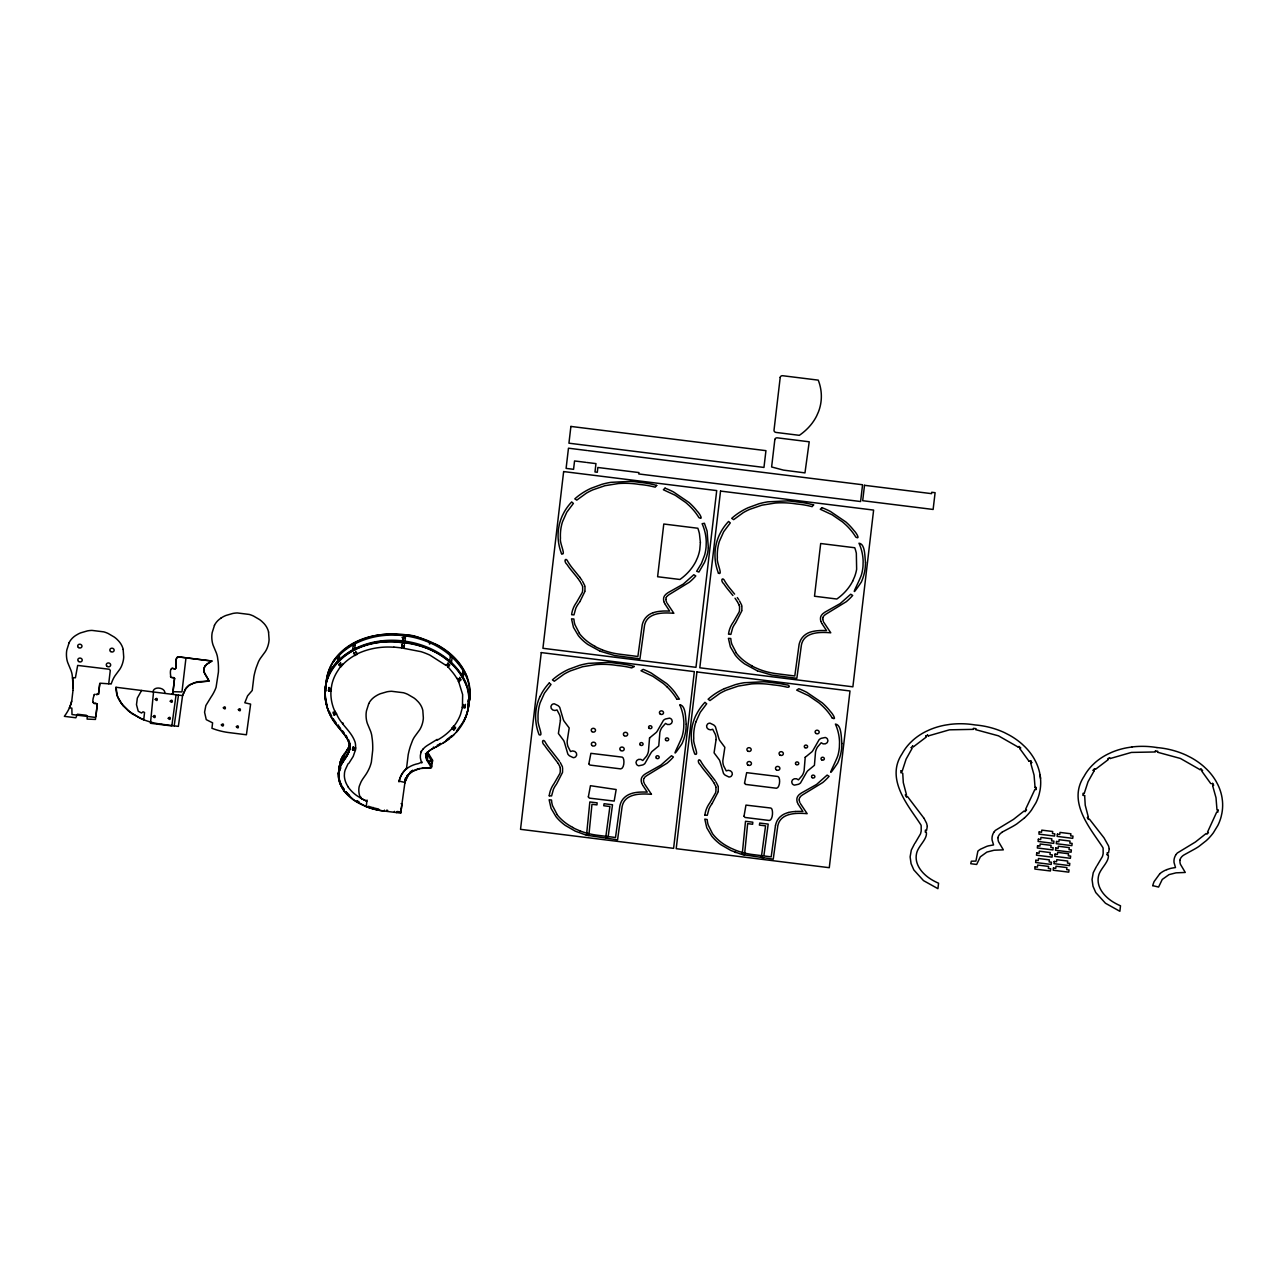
<?xml version="1.0" encoding="UTF-8"?>
<svg xmlns="http://www.w3.org/2000/svg" width="1287" height="1287" viewBox="0 0 1287 1287"><rect width="100%" height="100%" fill="white"/><g stroke="black" fill="none" stroke-linecap="round" stroke-linejoin="round"><path stroke-width="1.5" d="M73.005 687.966L72.555 677.927M339.43 780.035A29.891 26.207 8.4 0 0 340.395 782.914A31.628 27.751 8.4 0 0 341.698 785.681A32.593 28.587 8.4 0 1 340.395 782.914A30.775 26.995 8.4 0 1 339.43 780.035L338.642 773.004A29.102 25.531 8.4 0 1 343.162 760.601L348.809 751.19L349.774 743.323M338.61 774.018L338.642 773.004M164.736 693.387C166.023 687.821 153.587 685.472 152.992 691.923L116.007 687.258L117.503 696.557L122.957 705.678L132.03 713.738L143.726 719.851L144.546 712.483L143.05 711.808L141.522 713.014L138.24 711.244L136.486 704.665L137.339 698.069L141.602 690.443M902.734 773.246L903.297 782.609L906.418 794.529A2.606 2.284 8.4 0 1 905.453 794.916M1084.668 795.865L1085.231 805.212L1088.352 817.132M340.074 783.622L339.205 780.968A28.7 25.161 8.4 0 1 338.561 772.86C339.157 762.274 351.335 755.566 349.614 744.433C347.892 737.531 342.358 732.319 338.159 726.865C321.01 708.477 320.19 676.849 339.704 659.652C376.206 628.024 445.929 638.706 466.007 684.443A57.867 50.756 8.4 0 1 468.613 705.743A58.945 51.689 8.4 0 1 464.88 719.192C458.799 733.397 445.704 742.47 432.223 748.889A32.062 28.121 8.4 0 0 431.097 749.565L429.858 750.418A15.524 13.61 8.4 0 0 429.102 751.013A12.516 10.972 8.4 0 0 428.474 751.608L426.93 753.683A9.685 8.494 8.4 0 0 426.689 754.246L426.383 755.566A9.282 8.14 8.4 0 0 426.431 756.466L426.882 758.493A13.353 11.712 8.4 0 0 427.204 759.378L431.708 766.312M72.925 690.089L73.037 689.494A95.029 83.349 8.4 0 0 72.844 680.276L72.072 674.291A34.089 29.907 8.4 0 0 70.946 670.334L67.777 662.708A27.075 23.745 8.4 0 1 66.811 659.041L66.715 658.365A36.712 32.191 8.4 0 1 66.441 654.037L66.457 653.313A29.633 25.981 8.4 0 1 66.844 649.903L69.112 642.76M72.989 690.459L71.734 701.125A46.975 41.2 8.4 0 1 69.578 707.609L69.289 708.204A58.317 51.142 8.4 0 1 66.747 712.837L66.329 713.497A56.757 49.775 8.4 0 1 65.589 714.575L64.35 716.344L75.836 717.776L77.445 714.237L86.277 715.25L87.339 716.215L87.082 719.095L95.463 719.433L97.281 704.053L95.946 716.457L94.965 717.374L71.992 714.526L71.863 708.123L69.385 707.818M93.179 702.268L93.951 703.394M170.447 676.367C172.12 680.952 167.97 667.744 172.892 668.259C179.52 672.039 173.037 657.48 178.346 656.82L212.017 661.003L207.593 663.642A14.994 13.16 8.4 0 0 206.499 664.526L211.776 661.051L178.346 656.901C173.359 657.882 178.796 670.72 173.842 668.838M426.399 755.131L426.56 754.102A8.317 7.304 8.4 0 1 426.93 752.943L427.316 752.187L426.93 752.943M348.504 752.67L348.841 751.785A17.487 15.331 8.4 0 0 349.002 751.27L349.694 745.672A17.439 15.299 8.4 0 0 349.646 744.723L349.614 744.433M465.138 706.483L464.897 707.641L462.435 707.335L462.644 694.578L458.783 682.013M708.349 547.972L707.094 531.048L704.423 523.278L702.123 523.712A59.009 51.753 8.4 0 1 706.241 541.65L706.113 546.685A59.62 52.3 8.4 0 1 704.616 555.115L701.415 563.497L696.653 571.251L698.905 572.055L704.439 562.564A62.291 54.633 8.4 0 0 708.365 547.972M584.942 590.942L584.99 586.888M741.843 610.44L741.891 606.386M94.144 694.916C95.994 691.746 90.782 700.9 93.806 703.329M99.71 683.67L98.472 694.192L99.919 683.188L111.181 683.992A68.066 59.701 8.4 0 1 112.516 680.453L112.757 679.906A34.556 30.309 8.4 0 1 114.993 675.804L119.852 669.192A27.075 23.745 8.4 0 0 121.638 665.846L122.136 664.575A37.21 32.642 8.4 0 0 123.15 661.084L123.311 660.376A29.633 25.981 8.4 0 0 123.713 656.965L123.166 649.485M108.719 683.751L110.28 670.414L109.266 669.256L77.67 665.411L75.418 677.782L72.522 677.718M172.683 694.369L174.549 678.297L172.876 693.291L171.605 694.24M174.179 725.868L178.475 695.093M185.988 657.77L181.966 691.923L172.989 691.698M335.392 711.341L335.263 712.242L334.54 710.649A54.006 47.362 8.4 0 1 330.936 690.99L328.491 690.685L328.989 687.403M353.185 747.039L353.04 747.956L355.662 748.23L355.421 750.353L352.799 750.08L353.298 746.798M366.393 805.485L366.248 806.611L367.02 800.031M401.978 644.562L401.56 647.908L421.026 651.672A68.742 60.296 8.4 0 1 429.922 655.131L445.736 665.25M404.408 644.867L403.973 648.214L404.054 647.136M405.55 777.911L404.874 782.432L399.05 781.08M406.467 768.902L408.188 754.777A95.029 83.349 8.4 0 1 410.505 745.865L412.628 740.266A34.089 29.907 8.4 0 1 414.639 736.679L419.482 730.067A27.075 23.745 8.4 0 0 421.267 726.721L421.525 726.109A36.712 32.191 8.4 0 0 422.796 721.959L422.94 721.251A29.633 25.981 8.4 0 0 423.343 717.84L422.812 710.36A21.396 18.774 8.4 0 0 418.211 701.817L415.974 699.597A27.767 24.356 8.4 0 0 413.851 697.908L407.786 694.369A26.641 23.359 8.4 0 0 403.474 692.744L391.586 691.28A26.641 23.359 8.4 0 0 387.017 691.779L380.325 693.741A28.057 24.614 8.4 0 0 377.139 695.253L375.16 696.46A21.396 18.774 8.4 0 0 368.709 703.619M462.564 706.418L462.435 707.335L464.977 707.609L465.395 704.359M464.977 707.609L465.234 705.485L462.693 705.163L462.886 704.311M468.259 701.544L468.5 699.42L467.744 705.035M586.55 834.877L589.832 801.946L597.152 802.847L596.943 804.906L591.972 804.295L588.851 835.52L586.1 834.748M742.229 854.214L745.511 821.283L752.815 822.2L752.622 824.259L747.65 823.632L744.529 854.858L741.779 854.101M973.326 729.359L949.452 729.826L928.265 735.923M975.771 728.619L973.439 728.329A2.606 2.284 8.4 0 1 973.358 729.23M1155.372 750.932L1157.721 751.222A2.606 2.284 8.4 0 0 1157.576 752.139M1157.592 752.251L1180.388 758.445L1200.111 769.706M428.137 753.04A13.417 11.76 8.4 0 1 427.815 752.155A13.353 11.712 8.4 0 0 428.137 753.04L432.609 760.295L431.499 767.76L427.043 760.488A13.417 11.76 8.4 0 1 426.705 759.62A12.902 11.326 8.4 0 1 426.367 758.3L426.238 757.351A9.99 8.768 8.4 0 1 426.287 755.823L426.56 754.102M562.548 772.087L562.596 767.872M718.226 791.441L718.275 787.274M331.242 687.966L331.145 688.867L331.885 684.411A52.027 45.624 8.4 0 1 338.031 670.398L341.007 665.749M998.085 837.708L998.02 838.304A11.133 9.765 8.4 0 0 998.567 841.762L1003.345 849.854L994.095 850.224L986.888 852.091L980.324 856.836L976.656 864.462L970.736 863.722L971.347 861.196L975.916 861.1L977.879 851.125A23.874 20.946 8.4 0 1 980.437 849.227L986.839 846.331A31.58 27.703 8.4 0 1 988.738 845.8L993.548 844.932L992.084 839.977A14.913 13.079 8.4 0 1 993.902 832.206L993.982 832.142M1152.766 885.649L1158.59 887.065L1162.258 879.439L1169.046 874.613L1176.028 872.843L1185.279 872.457L1180.485 864.381A11.133 9.765 8.4 0 1 1179.922 860.955L1180.034 860.327M176.078 694.787L171.831 725.932L150.466 723.278L153.539 691.988L182.577 695.591L186.02 688.175A17.889 15.701 8.4 0 1 190.203 684.523L197.571 681.772L209.266 681.048L194.385 682.689L189.092 685.36L185.36 689.156L182.577 695.591L178.362 726.383L161.905 724.275M397.039 811.502L400.836 811.968L401.11 810.054M366.409 806.676L369.562 807.818A62.484 54.81 8.4 0 0 373.053 808.88A64.607 56.676 8.4 0 0 384.282 811.051L400.675 813.094L405.453 778.748M608.268 835.906L612.515 804.761L604.086 803.715L603.732 805.742L609.909 806.515L605.646 838.014L608.011 838.304M763.947 855.26L768.194 824.098L759.748 823.053L759.394 825.096L765.572 825.868L761.325 857.367L763.69 857.657M775.498 825.337L771.186 856.852L753.844 854.697A65.557 57.497 8.4 0 1 742.438 852.493A62.629 54.939 8.4 0 1 735.504 850.176L731.048 848.246A57.143 50.129 8.4 0 1 729.632 847.538L728.297 846.83A46.429 40.734 8.4 0 1 712.58 833.783L708.252 825.112A30.791 27.011 8.4 0 1 707.496 822.055L707.174 819.546L704.793 819.111L706.756 827.734L711.679 836.035A45.56 39.961 8.4 0 0 718.596 842.905L718.838 843.13A51.142 44.852 8.4 0 0 721.074 844.819L730.968 850.514L742.004 854.52L773.246 859.185L777.815 825.755C780.517 812.596 796.733 812.805 807.142 813.674L800.434 803.619M346.702 737.918C339.913 727.879 330.421 719.401 327.188 707.303C313.578 664.607 365.315 632.882 403.281 642.937C401.19 625.192 429.166 643.339 436.711 644.626C450.08 651.576 461.727 662.692 467.117 676.978A57.867 50.756 8.4 0 1 469.723 698.278A58.8 51.577 8.4 0 1 468.018 706.322A58.945 51.689 8.4 0 0 469.723 698.278M404.778 783.172L405.115 780.742M432.529 760.295L430.115 760.263M401.367 808.381L401.222 809.41M328.877 687.66L328.748 688.561L331.354 688.851L331.113 690.958L328.571 690.652M328.491 690.685L328.748 689.526M330.952 690.99L331.097 690.089M340.878 666.666L339.06 664.398M339.173 664.156L341.055 666.682L342.905 664.43A56.66 49.694 8.4 0 1 354.81 655.34L354.939 654.423M334.298 713.899L334.137 715.025L333.269 711.936M338.915 665.315L340.621 662.483M334.186 714.156L334.057 715.057L336.438 714.156L335.408 712.178L333.027 713.095M342.487 664.092L342.358 665.009L340.363 663.642M336.39 713.32C339.961 723.616 350.547 730.405 354.601 740.829A14.961 13.127 8.4 0 1 355.212 742.647L355.309 743.178A15.991 14.028 8.4 0 1 355.437 743.918L355.453 744.031A25.917 22.748 8.4 0 1 355.582 746.685L355.518 748.262L355.373 747.103M338.449 724.999L338.175 726.785M342.841 723.873L342.969 722.956M355.807 651.351L357.062 654.375L355.051 655.501L353.796 652.477M343.195 789.381A30.968 27.156 8.4 0 1 338.352 774.114L339.671 765.395A29.247 25.643 8.4 0 0 339.688 770.189A28.266 24.791 8.4 0 1 340.588 761.035M356.853 654.246L357.014 653.12M349.517 749.034L349.453 749.388A13.61 11.937 8.4 0 1 349.324 750.08A16.876 14.8 8.4 0 1 349.067 751.109L348.906 751.608M348.101 763.706L345.173 769.996A22.426 19.675 8.4 0 0 344.482 773.069L344.337 775.836A25.241 22.152 8.4 0 0 347.876 786.389L348.037 786.743M352.799 750.08L353.04 748.921M355.26 750.385L355.405 749.468M360.682 796.846L360.521 797.956L360.135 797.055A20.898 18.34 8.4 0 1 359.202 793.918A25.917 22.732 8.4 0 1 358.832 789.623L358.896 788.448A17.648 15.492 8.4 0 1 359.33 786.1L360.923 782.158A41.409 36.309 8.4 0 1 362.902 778.78L365.54 775.015A49.067 43.034 8.4 0 0 366.811 773.037A58.317 51.142 8.4 0 0 368.919 769.079A40.412 35.441 8.4 0 0 370.447 765.315A51.48 45.158 8.4 0 0 371.38 762.017L372.683 750.369A95.238 83.542 8.4 0 0 372.377 740.105L371.702 735.167A34.089 29.907 8.4 0 0 370.592 731.209L367.406 723.584A27.075 23.745 8.4 0 1 366.457 719.916L366.264 718.564A37.21 32.642 8.4 0 1 366.071 714.912L366.087 714.188A29.633 25.981 8.4 0 1 366.489 710.778L368.742 703.635M373.053 808.88L373.262 807.48M404.295 645.109L404.15 646.026L401.737 645.72L401.866 644.819M401.624 646.975L401.48 647.876L393.919 647.088M404.649 642.808L405.421 637.58L402.992 637.29L402.22 642.519C428.651 645.093 456.805 659.008 466.312 685.295M384.427 810.118L384.282 811.051A63.948 56.097 8.4 0 1 368.372 807.416L361.711 804.632A47.201 41.409 8.4 0 1 343.838 790.781L343.114 789.414A33.816 29.649 8.4 0 1 340.138 783.815M394.337 812.306L394.465 811.373M398.986 781.708L399.276 780.195M399.067 781.643L399.211 780.742M396.637 812.596L396.782 811.663M399.083 781.096A31.918 27.992 8.4 0 1 401.464 774.79L402.461 773.214A25.064 21.976 8.4 0 1 403.893 771.331L405.148 769.996A23.826 20.898 8.4 0 1 406.483 768.806L406.644 767.679M400.675 813.094L402.059 803.764L401.126 803.651M406.499 768.87L407.014 768.452A27.317 23.954 8.4 0 1 418.404 763.593L422.039 762.033M456.965 678.603A55.502 48.681 8.4 0 0 451.85 671.428L446.074 664.526M447.973 662.805L449.42 665.54L449.662 664.382M447.796 666.087L447.667 667.004L449.501 665.508L447.796 663.915L445.945 665.427M423.166 749.002L424.372 747.731A18.919 16.586 8.4 0 1 424.935 747.216L425.836 746.508A27.831 24.405 8.4 0 1 427.927 745.093L437.194 739.381M438.545 745.591L440.411 743.371M457.512 678.329L458.751 681.949M460.891 679.279L458.445 681.322L458.59 680.147M452.043 727.686L453.861 729.954L455.405 728.249L453.362 726.833L451.898 728.506L453.941 729.906L454.118 728.796M458.445 681.322L460.714 680.405L459.861 677.3M453.474 726.013L453.346 726.914A55.003 48.246 8.4 0 0 460.505 714.478L462.419 707.4M455.308 728.281L455.566 727.123M432.384 761.743L427.976 754.15A11.76 10.328 8.4 0 1 427.654 753.281L427.477 752.734M171.364 669.16L172.217 668.259M584.877 591.457L579.922 601.608M562.483 772.49L556.66 783.896M741.779 610.955L735.665 622.747M718.146 791.907L712.065 803.635M403.298 642.873C377.944 638.754 348.085 645.64 332.77 667.889A57.915 50.788 8.4 0 0 325.321 687.934A59.733 52.397 8.4 0 0 329.07 712.322M355.244 750.498L353.217 756.418L348.841 763.368M426.319 755.63L425.466 753.538M339.961 763.513L338.626 772.361L340.685 765.524L347.072 755.566M349.485 748.97L349.533 748.793A17.568 15.412 8.4 0 0 349.597 748.31M71.638 701.222L70.914 703.828M405.067 781.177L407.448 775.385L412.757 770.189M350.161 743.645L350.112 743.806A17.487 15.331 8.4 0 1 349.935 744.32M70.833 704.069L69.498 707.577M340.926 760.07L341.779 758.059A31.371 27.51 8.4 0 1 342.841 756.112L347.442 749.34A43.066 37.773 8.4 0 0 347.908 748.584L348.439 747.634A32.529 28.523 8.4 0 0 348.793 746.975L348.906 746.766A24.244 21.268 8.4 0 0 349.195 746.154L349.292 745.961A27.14 23.809 8.4 0 0 349.533 745.382L349.871 744.497A20.882 18.324 8.4 0 0 350.112 743.806A17.889 15.685 8.4 0 0 350.257 743.307L348.407 748.535L341.071 760.392M349.823 744.674L349.71 745.993A22.732 19.932 8.4 0 1 349.694 746.862A20.238 17.745 8.4 0 1 349.678 747.393M346.943 755.807L348.568 752.493M341.473 758.719L340.428 762.161A28.266 24.791 8.4 0 0 339.398 769.433M214.479 625.321L212.226 632.464A29.633 25.981 8.4 0 0 211.824 635.875L211.808 636.598A37.21 32.642 8.4 0 0 212.001 640.234L212.194 641.602A27.075 23.745 8.4 0 0 213.143 645.27L216.329 652.895A34.089 29.907 8.4 0 1 217.455 656.853L218.146 661.791A95.238 83.542 8.4 0 1 218.42 672.055L216.087 687.242A43.903 38.513 8.4 0 1 214.028 692.02L213.867 692.342A55.486 48.665 8.4 0 1 211.068 697.023L205.856 705.549L204.569 712.21L206.258 719.642L212.596 722.844L211.953 728.281A63.481 55.679 8.4 0 0 230.019 732.721L246.412 734.78L250.611 704.118L244.803 702.766L247.587 695.833L252.22 690.475L253.925 676.463A95.029 83.349 8.4 0 1 256.242 667.551L258.381 661.936A34.089 29.907 8.4 0 1 260.376 658.365L265.219 651.753A27.075 23.745 8.4 0 0 267.004 648.407L267.262 647.795A36.712 32.191 8.4 0 0 268.533 643.645L268.677 642.937A29.633 25.981 8.4 0 0 269.08 639.526L268.549 632.046M540.09 696.444L542.004 692.76A62.21 54.569 8.4 0 1 549.292 682.979M463.561 721.862L464.88 719.192A58.8 51.577 8.4 0 0 468.613 705.743M852.686 581.064L854.52 576.946A53.99 47.362 8.4 0 0 856.643 569.272L856.338 553.249A53.185 46.654 8.4 0 0 854.745 547.747L820.688 543.516L814.51 596.235L836.84 599.018A58.575 51.383 8.4 0 0 852.734 581.08M406.499 777.123L407.448 775.385M1175.932 854.745L1175.868 854.825A14.913 13.079 8.4 0 0 1174.034 862.499L1175.481 867.535L1171.83 868.146A33.462 29.344 8.4 0 0 1169.98 868.58L1166.794 869.626M914.365 844.111L911.309 850.063L910.118 856.885L911.067 863.641L913.818 869.915L923.519 880.63L937.933 888.673L938.561 883.204L936.695 882.367A49.324 43.259 8.4 0 1 932.802 880.34C923.326 875.08 913.85 864.88 916.617 853.233C918.146 845.993 927.654 839.076 926.334 832.303M1096.315 866.73L1093.242 872.683L1092.052 879.504L1093.001 886.26L1095.752 892.534L1105.453 903.233L1119.867 911.293L1120.51 905.807L1118.628 904.97A49.324 43.259 8.4 0 1 1114.735 902.943C1105.388 897.747 1096.009 887.757 1098.471 876.222C1099.806 868.789 1109.603 861.823 1108.284 854.906A2.606 2.284 8.4 0 0 1107.206 854.745M579.649 602.01L579.053 602.863M914.944 843.307L920.446 833.976A21.38 18.758 8.4 0 0 920.623 833.461L921.122 831.402A21.252 18.645 8.4 0 0 921.202 830.871L921.17 825.787A7.995 7.014 8.4 0 0 920.945 824.983C910.086 807.721 884.555 779.809 902.107 753.78A58.929 51.689 8.4 0 1 910.263 742.776L913.207 739.977A63.513 55.711 8.4 0 1 925.803 731.547L929.809 729.697A70.286 61.647 8.4 0 1 944.883 725.176L949.999 724.372A78.008 68.42 8.4 0 1 975.015 724.935A77.333 67.825 8.4 0 1 1004.262 732.512L1008.895 734.893A68.484 60.071 8.4 0 1 1021.781 743.822L1024.967 746.814A62.066 54.44 8.4 0 1 1034.104 758.606L1035.955 762.129A58.14 50.997 8.4 0 1 1040.009 790.443L1039.172 794.24A59.443 52.14 8.4 0 1 1035.906 802.847L1031.402 810.215A63.562 55.759 8.4 0 1 1024.436 817.953M1096.878 865.926L1102.38 856.595A21.38 18.758 8.4 0 0 1102.573 856.064L1103.072 854.021A21.252 18.645 8.4 0 0 1103.152 853.49L1103.136 848.487A7.995 7.014 8.4 0 0 1102.879 847.586C1091.296 829.488 1066.794 802.38 1084.04 776.399A58.929 51.689 8.4 0 1 1092.196 765.379L1095.14 762.58A63.513 55.711 8.4 0 1 1107.737 754.166L1111.743 752.3A70.286 61.647 8.4 0 1 1126.817 747.795L1131.933 746.975M994.159 831.901L994.449 831.499A16.313 14.318 8.4 0 1 995.398 830.372L1013.464 819.401L1024.162 810.955A2.606 2.284 8.4 0 1 1025.031 811.534M1176.093 854.504L1176.382 854.101A16.313 14.318 8.4 0 1 1177.332 852.991L1195.398 842.02L1206.096 833.558A2.606 2.284 8.4 0 1 1206.965 834.137L1208.445 832.592A2.606 2.284 8.4 0 1 1207.576 832.013L1216.746 812.033A2.606 2.284 8.4 0 1 1217.824 812.145L1218.162 810.118M205.228 665.942L206.097 664.912L204.102 668.05L204.086 672.039L208.896 680.517M333.381 661.18C365.331 617.776 446.798 628.281 467.422 677.831M333.703 661.55C366.039 619.304 445.704 629.568 466.956 678.104A57.883 50.772 8.4 0 1 469.562 699.388A59.186 51.914 8.4 0 1 467.857 707.448M332.931 666.763C365.267 624.517 444.932 634.797 466.184 683.333A57.883 50.772 8.4 0 1 468.79 704.616A59.186 51.914 8.4 0 1 462.21 723.391L456.547 731M456.386 732.126L458.478 729.649M428.281 751.801L427.944 752.171A10.039 8.8 8.4 0 0 427.381 752.927L426.93 753.683A8.269 7.239 8.4 0 0 426.689 754.246M451.657 736.791L454.102 734.507M1024.452 817.953L1016.81 823.921A69.241 60.73 8.4 0 1 1011.952 826.849L1002.123 832.126M1159.812 873.744L1154.133 881.531A33.575 29.44 8.4 0 0 1152.766 885.649M409.813 772.457L411.213 771.235M451.817 735.681L446.396 739.928M1018.178 747.087L998.455 735.826L975.659 729.649A2.606 2.284 8.4 0 1 975.739 728.732M1019.819 748.632L1028.844 760.987M1020.655 747.94L1019.014 746.396A2.606 2.284 8.4 0 1 1018.258 747.039M1200.948 769.015L1202.589 770.543A2.606 2.284 8.4 0 0 1201.801 771.17L1210.777 783.606M449.018 738.979L443.291 742.985M430.437 749.999L429.858 750.418A18.838 16.522 8.4 0 0 429.102 751.013A15.09 13.24 8.4 0 0 428.474 751.608M220.897 618.13L222.876 616.923A28.057 24.614 8.4 0 1 226.062 615.427L232.77 613.465A26.641 23.359 8.4 0 1 237.323 612.95L249.211 614.43A26.641 23.359 8.4 0 1 253.539 616.055L259.588 619.594A27.767 24.356 8.4 0 1 261.711 621.283L263.98 623.487A21.396 18.774 8.4 0 1 268.581 632.046M353.539 653.635L355.646 652.461M435.167 747.313L437.081 746.331M437.242 745.221L438.722 744.481M439.51 744.079L440.363 743.661M724.436 688.625L735.247 684.684A75.483 66.216 8.4 0 1 744.208 682.721L763.883 681.772A82.963 72.764 8.4 0 1 773.278 682.818A82.69 72.539 8.4 0 1 785.987 684.797C789.414 684.459 790.685 687.741 787.29 687.226A80.164 70.318 8.4 0 0 773.037 684.877A79.392 69.643 8.4 0 0 751.64 683.912L738.239 686.084L726.125 690.218A66.779 58.575 8.4 0 0 719.658 693.532L709.974 700.562L708.107 699.243A67.487 59.186 8.4 0 1 724.436 688.625M95.093 703.41L97.362 704.069L95.592 703.201M172.78 677.316L174.63 678.313L171.444 677.573M905.356 794.932L906.354 796.846M459.7 678.426L457.255 679.086M1029.069 761.389L1029.713 761.148A2.606 2.284 8.4 0 0 1030.694 760.81M1030.774 760.746L1031.756 762.66M1030.694 763.062L1034.072 775.112L1035.054 787.354M1212.708 783.365L1213.705 785.263A2.606 2.284 8.4 0 0 1212.708 785.617M1212.627 785.665L1216.006 797.715L1216.987 809.973A2.606 2.284 8.4 0 0 1218.065 810.134M653.265 612.692L655.035 612.162A33.752 29.601 8.4 0 1 662.033 611.132L662.338 611.084A56.564 49.614 8.4 0 1 667.856 611.052L669.626 611.084L665.089 604.166M788.336 812.547L786.566 813.078A17.986 15.766 8.4 0 0 777.364 820.334A25.386 22.265 8.4 0 0 775.53 825.305M420.029 768.532C412.821 769.642 406.306 774.967 404.906 782.303L408.397 774.951A17.889 15.701 8.4 0 1 412.58 771.315L419.948 768.548L430.115 767.728M94.176 703.555L94.9 703.555M421.798 762.95L420.865 760.215A15.299 13.433 8.4 0 1 422.989 749.034M421.991 768.194L430.936 767.744M795.318 811.486L795.623 811.47A56.564 49.614 8.4 0 1 801.157 811.421L802.911 811.47L798.407 804.6M430.421 760.279L432.303 760.295M430.469 760.263L431.805 760.279M429.955 761.389L432.432 761.421M430.26 767.728L432.223 760.295M549.227 795.833L551.592 795.929L553.394 789.381A31.129 27.317 8.4 0 1 556.113 784.668M704.906 815.17L707.271 815.282L709.057 808.735A31.129 27.317 8.4 0 1 711.791 804.021M587.21 450.53L568.468 448.198L566.103 468.388L573.568 469.321L574.549 460.955L585.826 462.355M588.079 450.643L862.563 484.749L860.601 501.528L638.786 473.954L638.947 472.586L597.86 467.487L597.297 472.265L594.98 471.975L595.961 463.61L586.695 462.467M401.817 645.688L404.231 645.977M901.109 770.72L900.868 772.763A2.606 2.284 8.4 0 1 901.946 772.892M902.284 770.865L906.096 759.137L912.129 748.326A2.606 2.284 8.4 0 0 911.293 747.715M1036.228 787.499L1035.987 789.558M1084.217 793.468L1088.03 781.756L1094.079 770.929M1084.684 795.607L1083.976 795.527A2.606 2.284 8.4 0 0 1082.914 795.366L1083.043 793.323A2.606 2.284 8.4 0 0 1084.121 793.484M926.576 830.244L927.283 826.56M1107.351 852.718L1107.11 854.761M339.414 767.776L340.991 767.969M386.615 810.199L387.693 810.343M404.391 635.472C378.925 631.209 349.211 638.239 333.88 660.424A57.883 50.772 8.4 0 0 326.415 680.469A59.701 52.365 8.4 0 0 326.142 687.467M402.027 637.548L403.072 637.692M600.16 651.222L614.752 655.533L639.945 658.815L644.53 625.369C647.232 612.21 663.448 612.435 673.857 613.288L667.116 603.169M557.03 814.365L552.573 805.775A30.791 27.011 8.4 0 1 551.817 802.718L551.496 800.031L549.131 799.758L551.077 808.381L556 816.682A45.56 39.961 8.4 0 0 562.918 823.567L563.159 823.777A51.142 44.852 8.4 0 0 565.395 825.466L575.289 831.161L586.341 835.166L617.567 839.848L622.152 806.402C624.838 793.242 641.055 793.452 651.463 794.32L644.69 784.137M735.939 852.573L734.62 852.058M757.416 670.865L771.653 675.032L796.846 678.313L801.431 644.867C804.118 631.708 820.334 631.933 830.758 632.786L823.97 622.602M366.151 806.579L353.684 799.919L343.967 790.62M602.139 649.774L597.763 647.86A57.143 50.129 8.4 0 1 596.348 647.152L594.996 646.444M579.745 830.807L575.369 828.892A57.143 50.129 8.4 0 1 573.954 828.184L572.618 827.477M757.416 670.865L744.674 663.931A51.142 44.852 8.4 0 1 742.454 662.258L742.181 662.049A45.56 39.961 8.4 0 1 735.279 655.163L730.372 646.862L728.41 638.352L730.775 638.497L731.096 641.183A30.791 27.011 8.4 0 0 731.853 644.24L736.309 652.847M600.16 651.222L587.773 644.433A51.142 44.852 8.4 0 1 585.553 642.744L585.279 642.535A45.56 39.961 8.4 0 1 578.378 635.665L573.471 627.364L571.508 618.854L573.873 618.999L574.195 621.685A30.791 27.011 8.4 0 0 574.967 624.742L579.407 633.333M95.946 694.272L98.568 694.127L96.589 694.739M751.898 665.942L753.233 666.666A57.143 50.129 8.4 0 0 754.665 667.358L759.024 669.272A62.693 54.987 8.4 0 0 766.038 671.605A65.557 57.497 8.4 0 0 777.445 673.809L794.787 675.981L799.098 644.449A25.386 22.265 8.4 0 1 800.997 639.478A17.986 15.766 8.4 0 1 810.15 632.158L811.936 631.66A33.752 29.601 8.4 0 1 818.934 630.63L819.24 630.582A56.564 49.614 8.4 0 1 824.758 630.55L826.527 630.582L821.959 623.632M362.065 798.921L366.779 801.19A50.499 44.305 8.4 0 1 362.162 798.889L361.599 798.664M361.92 798.76L357.529 796.122A36.438 31.966 8.4 0 1 347.973 786.775M361.309 798.503L360.569 798.069M1094.529 768.677L1093.13 770.286M1095.478 769.32L1108.252 759.62A2.606 2.284 8.4 0 0 1107.689 758.799L1109.555 757.657A2.606 2.284 8.4 0 0 1110.134 758.477M912.596 746.058L911.196 747.683M913.545 746.717L926.318 737.017A2.606 2.284 8.4 0 0 925.739 736.196M1026.511 809.99L1025.095 811.598M549.292 682.979L551.013 684.459L544.401 693.243L540.09 702.911A59.379 52.091 8.4 0 0 538.079 719.272C536.904 723.744 544.176 737.226 539.124 734.764A62.178 54.537 8.4 0 1 540.025 696.412M349.581 795.43L346.058 791.891L347.152 793.082M667.213 687.033L664.542 684.555A67.085 58.848 8.4 0 0 663.159 683.397L652.879 676.318L640.99 670.784L643.146 669.369A76.593 67.181 8.4 0 1 651.109 672.972L666.602 683.51A67.085 58.848 8.4 0 1 674.774 692.165L679.439 699.147L676.914 699.275M338.336 725.739L340.605 728.474M734.62 594.111L730.646 589.269A66.844 58.623 8.4 0 1 725.08 581.611C722.522 575.788 719.787 580.566 724.002 584.073A69.385 60.859 8.4 0 0 728.78 590.46L732.914 595.495M342.406 730.694L344.369 733.204M577.622 578.04L571.878 570.961A69.385 60.859 8.4 0 1 567.1 564.575C563.062 561.068 565.717 556.338 568.178 562.113A66.844 58.623 8.4 0 0 573.745 569.771L579.617 577.01M711.067 778.619L705.163 771.347A69.385 60.859 8.4 0 1 700.385 764.961C696.331 761.47 699.034 756.708 701.479 762.483A66.844 58.623 8.4 0 0 707.03 770.141L715.202 780.63M579.681 577.107L581.917 580.26M711.212 778.812L713.786 782.641M735.022 598.214L737.274 601.56M578.136 578.716L580.34 581.981M1110.214 758.526L1131.402 752.428L1155.259 751.962A2.606 2.284 8.4 0 0 1155.404 751.061M927.621 735.038L925.659 736.132M737.306 597.57L738.818 599.758M344.015 790.685L343.114 789.414M336.454 723.423L333.124 718.645M343.291 788.304L344.128 789.494A35.425 31.081 8.4 0 1 342.197 786.566A34.846 30.566 8.4 0 0 342.728 787.435M120.737 702.638L128.378 710.923L139.881 718.114A62.95 55.212 8.4 0 0 161.905 724.243M208.156 679.456L204.73 673.696M429.552 763.497L427.927 760.826A19.289 16.924 8.4 0 1 427.348 759.7L427.204 759.378A11.76 10.328 8.4 0 1 426.882 758.493M430.325 758.268L428.7 755.614A19.289 16.924 8.4 0 1 428.121 754.472L427.976 754.15A13.353 11.712 8.4 0 1 427.654 753.281M427.96 758.043L426.335 755.356A9.749 8.559 8.4 0 0 426.431 756.466L426.48 756.949M559.539 761.277L551.367 750.804A66.844 58.623 8.4 0 1 545.801 743.13C543.243 737.322 540.508 742.084 544.723 745.607A69.385 60.859 8.4 0 0 549.501 751.994L558.108 763.288M832.222 718.001C837.29 720.993 832.464 713.432 830.437 711.518A67.085 58.848 8.4 0 0 822.28 702.863L806.772 692.309A76.593 67.181 8.4 0 0 798.809 688.722L796.669 690.122L808.558 695.672L818.838 702.734A67.085 58.848 8.4 0 1 820.205 703.909L822.892 706.386A63.224 55.454 8.4 0 1 832.239 718.001M676.656 698.841L676.544 698.664A63.224 55.454 8.4 0 0 667.213 687.033M346.509 737.612L347.651 739.591M924.002 818.259L907.415 796.444A2.606 2.284 8.4 0 0 906.418 796.782M924.082 818.387L926.463 823.036A16.425 14.398 8.4 0 1 926.656 823.567L927.235 826.045M715.878 781.756L717.889 785.665A7.69 6.741 8.4 0 1 718.146 786.486M582.625 581.467L584.588 585.279A7.69 6.741 8.4 0 1 584.861 586.116M560.247 762.499L562.21 766.312A7.69 6.741 8.4 0 1 562.483 767.149M739.558 601.013L741.489 604.777A7.69 6.741 8.4 0 1 741.762 605.614M737.515 601.978L739.124 605.035M713.915 782.866L715.508 785.907A6.387 5.598 8.4 0 1 715.91 787.065M580.614 582.48L582.223 585.537A6.387 5.598 8.4 0 1 582.625 586.695M558.236 763.513L559.845 766.553A6.387 5.598 8.4 0 1 560.231 767.712M642.68 785.167L647.232 792.116L645.479 792.068A56.564 49.614 8.4 0 0 639.945 792.116L639.639 792.132A33.752 29.601 8.4 0 0 632.641 793.162L630.887 793.725A17.986 15.766 8.4 0 0 621.685 800.997A25.386 22.265 8.4 0 0 619.851 805.968L615.508 837.499L598.165 835.343A65.557 57.497 8.4 0 1 586.775 833.139A62.629 54.939 8.4 0 1 579.826 830.823M347.796 739.848L349.678 745.35M821.701 623.165L821.106 621.878M798.133 804.102L797.457 802.638M664.816 603.667L664.189 602.332M642.422 784.7L641.779 783.3M331.676 716.183L329.215 711.212M348.359 739.462L349.404 741.682M823.503 621.685L822.972 620.157A7.561 6.644 8.4 0 1 822.811 619.224M799.903 802.573L799.372 801.045A7.561 6.644 8.4 0 1 799.211 800.112M666.618 602.187L666.087 600.739A7.561 6.644 8.4 0 1 665.926 599.726M644.224 783.22L643.693 781.724A7.561 6.644 8.4 0 1 643.532 780.759M204.601 673.391L204.424 672.892A9.781 8.591 8.4 0 1 205.067 665.862M718.403 573.23C723.455 575.707 716.199 562.21 717.358 557.738A59.379 52.091 8.4 0 1 719.369 541.377L723.68 531.724L730.292 522.924L728.571 521.444A62.21 54.569 8.4 0 0 721.283 531.225L719.369 534.909A62.178 54.537 8.4 0 0 718.468 573.214M561.502 553.732C566.553 556.209 559.298 542.712 560.456 538.239A59.379 52.091 8.4 0 1 562.467 521.878L566.779 512.226L573.391 503.426L571.669 501.946A62.21 54.569 8.4 0 0 564.382 511.727L562.483 515.411A62.178 54.537 8.4 0 0 561.566 553.716M820.913 621.348L820.704 620.607A10.087 8.848 8.4 0 1 820.479 619.353L820.495 617.953A8.349 7.32 8.4 0 1 820.639 617.165L820.8 616.634A7.593 6.66 8.4 0 1 821.508 615.25L822.393 614.172A11.358 9.958 8.4 0 1 823.085 613.545L824.565 612.435A25.434 22.313 8.4 0 1 825.401 611.904L840.17 603.603L850.739 594.224L852.686 595.447A67.954 59.604 8.4 0 1 846.331 601.656L827.042 613.481A23.906 20.962 8.4 0 0 825.884 614.205L824.71 615.073A8.14 7.143 8.4 0 0 823.841 615.958M797.329 802.284L797.071 801.431A10.087 8.848 8.4 0 1 796.878 800.241L796.894 798.841A8.349 7.32 8.4 0 1 797.039 798.053L797.2 797.506A7.593 6.66 8.4 0 1 797.908 796.138L798.793 795.044A11.358 9.958 8.4 0 1 799.468 794.417L800.964 793.307A25.434 22.313 8.4 0 1 801.785 792.792L816.553 784.475L827.123 775.096L829.085 776.334A67.954 59.604 8.4 0 1 822.731 782.544L803.426 794.352A23.906 20.962 8.4 0 0 802.268 795.076L801.013 796.042A8.14 7.143 8.4 0 0 800.241 796.83M664.012 601.849L663.802 601.109A10.087 8.848 8.4 0 1 663.577 599.855L663.593 598.455A8.349 7.32 8.4 0 1 663.738 597.667L663.899 597.136A7.593 6.66 8.4 0 1 664.607 595.752L665.508 594.674A11.358 9.958 8.4 0 1 666.183 594.047L667.68 592.937A25.434 22.313 8.4 0 1 668.5 592.406L683.268 584.105L693.838 574.726L695.784 575.949A67.954 59.604 8.4 0 1 689.43 582.158L670.141 593.983A23.906 20.962 8.4 0 0 668.983 594.707L667.728 595.656A8.14 7.143 8.4 0 0 666.939 596.46M641.634 782.882L641.393 782.013A10.087 8.848 8.4 0 1 641.199 780.887L641.216 779.488A8.349 7.32 8.4 0 1 641.36 778.699L641.521 778.152A7.593 6.66 8.4 0 1 642.229 776.785L643.114 775.707A11.358 9.958 8.4 0 1 643.79 775.064L645.286 773.954A25.434 22.313 8.4 0 1 646.122 773.439L660.875 765.138L671.46 755.759L673.407 756.981A67.954 59.604 8.4 0 1 667.052 763.191L647.763 774.999A23.906 20.962 8.4 0 0 646.589 775.739L645.382 776.656A8.14 7.143 8.4 0 0 644.562 777.493M349.372 743.226L349.324 743.098A14.302 12.532 8.4 0 0 348.713 741.634M349.404 743.355L349.501 743.757A9.122 7.995 8.4 0 1 349.597 744.288L349.597 744.288M1040.057 774.903L1040.523 778.442M338.98 778.056L338.706 776.045M739.542 606.386L739.558 609.652A16.297 14.286 8.4 0 1 739.156 611.968L733.397 621.975A33.462 29.36 8.4 0 0 730.614 626.705L729.713 628.989A31.692 27.799 8.4 0 0 728.522 634.201L730.871 634.394L732.673 627.847A31.129 27.317 8.4 0 1 735.408 623.149M715.926 787.274L715.942 790.652A16.297 14.286 8.4 0 1 715.556 792.84L709.797 802.863A33.462 29.36 8.4 0 0 707.013 807.592L706.096 809.861A31.692 27.799 8.4 0 0 704.922 815.073M582.641 586.888L582.657 590.154A16.297 14.286 8.4 0 1 582.255 592.47L576.496 602.477A33.462 29.36 8.4 0 0 573.712 607.207L572.812 609.491A31.692 27.799 8.4 0 0 571.621 614.703L573.97 614.896L575.772 608.349A31.129 27.317 8.4 0 1 578.506 603.635M560.247 767.921L560.263 771.315A16.297 14.286 8.4 0 1 559.877 773.503L554.118 783.51A33.462 29.36 8.4 0 0 551.335 788.239L550.434 790.508A31.692 27.799 8.4 0 0 549.243 795.736M1109.169 848.664L1108.622 846.235A16.425 14.398 8.4 0 0 1108.397 845.656L1104.005 837.837L1089.349 819.047A2.606 2.284 8.4 0 0 1088.368 819.401L1087.29 817.535A2.606 2.284 8.4 0 0 1088.287 817.197M1109.217 849.034L1108.525 852.863A2.606 2.284 8.4 0 1 1107.447 852.734M432.641 748.664A69.08 60.586 8.4 0 1 434.057 747.892M431.097 749.565A40.862 35.843 8.4 0 1 432.223 748.889M426.238 757.351A9.685 8.494 8.4 0 1 426.287 755.823M426.367 758.3A12.757 11.181 8.4 0 0 426.705 759.62A13.353 11.712 8.4 0 0 427.043 760.488M346.332 756.804A41.924 36.76 8.4 0 1 345.769 757.689M347.345 755.099A22.732 19.932 8.4 0 0 347.699 754.439L347.796 754.23A24.244 21.268 8.4 0 0 348.085 753.619M348.423 752.847A18.291 16.055 8.4 0 1 348.182 753.426M347.442 749.34A41.924 36.76 8.4 0 1 346.863 750.224M348.439 747.634A22.732 19.932 8.4 0 0 348.793 746.975A28.99 25.434 8.4 0 0 349.195 746.154M349.533 745.382A18.291 16.055 8.4 0 1 349.292 745.961M339.768 770.8A28.7 25.161 8.4 0 1 341.2 759.25L344.079 754.246L342.969 761.711A29.102 25.531 8.4 0 0 338.433 774.114M341.779 758.059A29.923 26.239 8.4 0 1 342.841 756.112M429.279 643.854A71.445 62.661 8.4 0 1 429.826 644.095M354.15 645.463A64.221 56.338 8.4 0 1 354.601 645.221M343.886 760.006A26.383 23.15 8.4 0 1 344.24 759.217M350.691 749.179A42.181 37.001 8.4 0 1 350.402 749.678M326.142 691.022A59.186 51.914 8.4 0 1 333.542 661.454M356.821 654.069A66.956 58.735 8.4 0 1 393.902 647.248M345.978 735.392A31.161 27.333 8.4 0 1 346.863 736.791M327.381 706.177A59.186 51.914 8.4 0 1 332.77 666.682M433.252 747.297A48.97 42.954 8.4 0 1 433.719 747.039M399.292 781.129A27.783 24.373 8.4 0 1 406.306 768.773M451.753 728.828A60.795 53.33 8.4 0 1 437.033 740.266M420.849 752.573A15.299 13.433 8.4 0 1 421.38 750.932M378.651 809.024A63.417 55.614 8.4 0 1 368.468 806.273M339.318 769.803A31.274 27.429 8.4 0 1 339.253 767.76M214.446 625.305A21.396 18.774 8.4 0 1 220.914 618.162M123.214 649.485A21.396 18.774 8.4 0 0 118.581 640.942L116.956 639.269A28.057 24.614 8.4 0 0 114.221 637.033L108.156 633.494A26.641 23.359 8.4 0 0 103.829 631.869L91.956 630.405A26.641 23.359 8.4 0 0 87.387 630.903L80.679 632.866A27.767 24.356 8.4 0 0 78.234 633.992L75.515 635.585A21.396 18.774 8.4 0 0 69.064 642.744M120.801 702.589A30.985 27.188 8.4 0 1 115.959 687.322M1036.132 787.515A2.606 2.284 8.4 0 1 1035.15 787.387M1035.89 789.526A2.606 2.284 8.4 0 0 1034.909 789.398L1025.562 809.33A2.606 2.284 8.4 0 0 1026.399 809.957M997.859 837.66A10.618 9.315 8.4 0 1 1002.123 832.271M926.238 832.271A2.606 2.284 8.4 0 0 925.273 832.142L925.417 830.099A2.606 2.284 8.4 0 0 926.479 830.26M902.171 770.881A2.606 2.284 8.4 0 1 901.206 770.736M913.432 746.685A2.606 2.284 8.4 0 1 912.66 746.122M928.184 735.858A2.606 2.284 8.4 0 1 927.654 735.118M1019.867 748.551A2.606 2.284 8.4 0 1 1020.575 747.988M1030.774 762.998A2.606 2.284 8.4 0 1 1031.659 762.676M1159.796 873.728A25 21.927 8.4 0 1 1166.81 869.642M1179.793 860.263A10.618 9.315 8.4 0 1 1184.072 854.89L1193.902 849.468A69.241 60.73 8.4 0 0 1198.76 846.54L1206.386 840.556A63.562 55.759 8.4 0 0 1213.335 832.834L1217.84 825.45A59.443 52.14 8.4 0 0 1221.106 816.843L1221.942 813.062A58.14 50.997 8.4 0 0 1222.473 801.045L1222.006 797.522A58.333 51.174 8.4 0 0 1217.888 784.748L1216.022 781.225A62.066 54.44 8.4 0 0 1206.9 769.433L1203.715 766.441A68.484 60.071 8.4 0 0 1190.829 757.512L1186.18 755.163A77.333 67.825 8.4 0 0 1156.965 747.57M1131.933 746.959A78.008 68.42 8.4 0 1 1156.965 747.554M1093.226 770.318A2.606 2.284 8.4 0 1 1093.998 770.865M1095.382 769.288A2.606 2.284 8.4 0 1 1094.61 768.741M1200.9 769.079A2.606 2.284 8.4 0 1 1200.192 769.658M1212.627 783.413A2.606 2.284 8.4 0 1 1211.743 783.735M643.886 778.538A5.212 4.569 8.4 0 1 644.095 778.152M643.532 780.437A5.727 5.019 8.4 0 1 643.757 778.86M572.699 827.364A46.429 40.734 8.4 0 1 556.901 814.446M788.32 812.515A33.752 29.601 8.4 0 1 795.318 811.518M799.565 797.892A5.212 4.569 8.4 0 1 799.758 797.506M799.211 799.774A5.727 5.019 8.4 0 1 799.436 798.213M666.264 597.522A5.212 4.569 8.4 0 1 666.473 597.136M665.91 599.404A5.727 5.019 8.4 0 1 666.135 597.844M602.203 649.806A62.629 54.939 8.4 0 0 609.137 652.107A65.557 57.497 8.4 0 0 620.543 654.311L637.885 656.483L642.213 624.951A25.386 22.265 8.4 0 1 644.095 619.98A17.986 15.766 8.4 0 1 653.249 612.66M595.077 646.331A46.429 40.734 8.4 0 1 579.295 633.413M739.108 605.035A6.387 5.598 8.4 0 1 739.526 606.193M751.978 665.829A46.429 40.734 8.4 0 1 736.18 652.911M823.165 617.02A5.212 4.569 8.4 0 1 823.374 616.634M822.811 618.902A5.727 5.019 8.4 0 1 823.036 617.342M700.385 542.47L699.758 549.774A53.99 47.362 8.4 0 1 697.618 557.448L695.784 561.566A58.575 51.383 8.4 0 1 679.906 579.472L657.609 576.737L663.786 524.018L697.844 528.249A53.185 46.654 8.4 0 1 699.436 533.751L700.385 542.47M686.228 724.179L685.971 729.005A62.291 54.633 8.4 0 1 682.046 743.58C667.696 764.864 679.375 744.562 682.223 736.148A59.62 52.3 8.4 0 0 683.719 727.718L683.864 722.683A59.009 51.753 8.4 0 0 679.729 704.745C686.051 705.405 685.44 718.403 686.228 724.179M841.907 743.516L841.65 748.342A62.291 54.633 8.4 0 1 837.724 762.934C823.374 784.201 835.054 763.899 837.901 755.501A59.62 52.3 8.4 0 0 839.397 747.055L839.526 742.02A59.009 51.753 8.4 0 0 835.408 724.082C841.714 724.758 841.119 737.741 841.907 743.516M865.507 562.644L865.25 567.47A62.291 54.633 8.4 0 1 861.325 582.062C846.814 603.474 858.767 582.898 861.502 574.613A59.62 52.3 8.4 0 0 863.014 566.183L863.143 561.148A59.009 51.753 8.4 0 0 859.008 543.211C865.331 543.87 864.719 556.869 865.507 562.644M560.424 720.221L558.397 733.493L563.674 740.54A18.806 16.49 8.4 0 1 564.607 742.985L567.84 754.053A10.553 9.266 8.4 0 0 569.481 755.823L573.262 757.657A4.311 3.781 8.4 0 0 574.839 757.319L575.659 756.836A3.893 3.427 8.4 0 0 570.543 751.528L567.985 746.54A17.117 15.01 8.4 0 1 567.277 743.468L567.229 742.969A23.938 20.994 8.4 0 1 567.165 741.248L569.192 727.975L563.899 720.913A18.806 16.49 8.4 0 1 562.982 718.468L559.748 707.4A10.553 9.266 8.4 0 0 558.091 705.646L554.327 703.812A4.311 3.781 8.4 0 0 552.75 704.134L551.93 704.632A3.893 3.427 8.4 0 0 557.03 709.941L559.604 714.928A17.117 15.01 8.4 0 1 560.312 717.985L560.36 718.484A23.938 20.994 8.4 0 1 560.424 720.221M716.087 739.575L714.076 752.831L719.353 759.893A18.806 16.49 8.4 0 1 720.27 762.338L723.503 773.407A10.553 9.266 8.4 0 0 725.16 775.16L728.925 777.01A4.311 3.781 8.4 0 0 730.517 776.672L731.322 776.19A3.893 3.427 8.4 0 0 726.222 770.881L723.648 765.878A17.117 15.01 8.4 0 1 722.94 762.821L722.892 762.322A23.938 20.994 8.4 0 1 722.844 760.585L724.854 747.329L719.578 740.266A18.806 16.49 8.4 0 1 718.661 737.821L715.427 726.753A10.553 9.266 8.4 0 0 713.77 724.999L710.006 723.149A4.311 3.781 8.4 0 0 708.413 723.487L707.609 723.97A3.893 3.427 8.4 0 0 712.708 729.279L715.282 734.282A17.117 15.01 8.4 0 1 715.99 737.338L716.039 737.837A23.938 20.994 8.4 0 1 716.087 739.575M649.549 737.966L648.439 751.335A23.938 20.994 8.4 0 1 647.988 753.008L647.828 753.49A17.117 15.01 8.4 0 1 646.428 756.289L642.776 760.504A3.893 3.427 8.4 0 0 636.582 764.414L637.274 765.089A4.311 3.781 8.4 0 0 638.722 765.797L642.824 764.928A10.553 9.266 8.4 0 0 644.819 763.625L650.53 753.667A18.806 16.49 8.4 0 1 651.978 751.511L658.751 745.961L659.861 732.576A23.938 20.994 8.4 0 1 660.311 730.903L660.472 730.437A17.117 15.01 8.4 0 1 661.872 727.638L665.524 723.423A3.893 3.427 8.4 0 0 671.701 719.513L671.026 718.838A4.311 3.781 8.4 0 0 669.562 718.13L665.476 718.999A10.553 9.266 8.4 0 0 663.465 720.302L657.77 730.26A18.806 16.49 8.4 0 1 656.306 732.4L649.549 737.966M805.212 757.303L804.118 770.688A23.938 20.994 8.4 0 1 803.651 772.361L803.49 772.827A17.117 15.01 8.4 0 1 802.107 775.627L798.455 779.858A3.893 3.427 8.4 0 0 792.261 783.751L792.937 784.427A4.311 3.781 8.4 0 0 794.401 785.134L798.487 784.282A10.553 9.266 8.4 0 0 800.498 782.979L806.193 773.02A18.806 16.49 8.4 0 1 807.657 770.865L814.43 765.315L815.524 751.93A23.938 20.994 8.4 0 1 815.99 750.257L816.151 749.79A17.117 15.01 8.4 0 1 817.535 746.991L821.186 742.76A3.893 3.427 8.4 0 0 827.38 738.867L826.704 738.191A4.311 3.781 8.4 0 0 825.24 737.483L821.154 738.336A10.553 9.266 8.4 0 0 819.143 739.639L813.448 749.597A18.806 16.49 8.4 0 1 811.984 751.753L805.212 757.303M588.867 763.818L589.88 765.057L620.768 768.902C624.565 768.403 624.806 757.866 622.248 757.142L590.894 753.329L588.867 763.818M588.352 796.878L589.366 798.117L614.172 801.093L616.167 789.526L590.46 785.697L588.352 796.878M744.529 783.172L745.559 784.41L776.447 788.239C779.97 787.934 780.726 777.525 777.911 776.495L746.669 772.65L744.529 783.172M744.015 816.231L745.044 817.47L769.304 820.479C773.069 820.125 773.455 808.558 770.849 808.043L745.961 805.099L744.015 816.231M153.233 716.457C155.872 720.414 155.952 712.885 153.233 716.457M155.244 699.356C157.931 703.265 158.011 695.784 155.244 699.356M168.243 718.323C170.946 722.184 171.123 714.703 168.259 718.259M170.254 701.222C173.005 705.067 173.053 697.634 170.27 701.142M221.364 724.935C223.89 728.812 224.485 721.363 221.364 724.854M223.359 707.818C226.287 711.663 225.852 704.134 223.359 707.818M236.374 726.801C239.285 730.614 238.819 723.262 236.374 726.721M238.368 709.684C241.168 713.513 240.991 706.225 238.385 709.604M541.264 652.589L520.527 829.327L673.6 848.342L694.337 671.621L541.264 652.589M563.642 471.573L542.921 648.294L695.977 667.326L716.714 490.588L563.642 471.573M570.897 426.431L568.934 443.195L763.963 467.438L765.942 450.659L570.897 426.431M696.927 671.943L676.206 848.68L829.278 867.695L849.999 690.974L696.927 671.943M720.543 491.071L699.806 667.792L852.879 686.824L873.616 510.086L720.543 491.071M780.212 377.429L774.018 430.164A2.284 1.995 8.4 0 0 776.061 432.432L799.34 435.328A62.371 54.714 8.4 0 0 812.177 423.166L813.448 421.364A58.124 50.981 8.4 0 0 816.698 415.83L818.452 411.856A55.534 48.713 8.4 0 0 818.242 380.132L782.705 375.724A2.284 1.995 8.4 0 0 780.212 377.429M774.838 439.543L771.621 466.972L783.445 470.109L804.97 472.892L809.217 441.795L777.332 437.837A2.284 1.995 8.4 0 0 774.838 439.543M864.51 485.312L862.692 500.707L933.123 509.459L935.102 492.696L931.74 492.277L931.579 493.645L864.51 485.312M1035.118 866.827L1034.845 869.047L1050.433 870.977L1050.707 868.757L1048.358 868.468L1048.599 866.408L1037.692 865.057L1037.451 867.116L1035.118 866.827M1035.874 860.279L1035.617 862.499L1051.206 864.43L1051.463 862.21L1049.13 861.92L1049.372 859.861L1038.464 858.509L1038.223 860.569L1035.874 860.279M1036.743 852.975L1036.469 855.195L1052.058 857.126L1052.332 854.906L1049.983 854.616L1050.224 852.557L1039.317 851.206L1039.076 853.265L1036.743 852.975M1037.579 845.768L1037.322 847.988L1052.911 849.919L1053.168 847.699L1050.835 847.409L1051.077 845.35L1040.169 843.999L1039.928 846.058L1037.579 845.768M1038.352 839.204L1038.094 841.441L1053.683 843.371L1053.94 841.151L1051.608 840.861L1051.849 838.802L1040.926 837.451L1040.684 839.51L1038.352 839.204M1039.204 831.917L1038.947 834.137L1054.536 836.067L1054.793 833.847L1052.46 833.558L1052.702 831.499L1041.794 830.147L1041.553 832.206L1039.204 831.917M1053.442 867.985L1053.168 870.221L1068.757 872.152L1069.03 869.932L1066.682 869.642L1066.923 867.583L1056.016 866.231L1055.774 868.291L1053.442 867.985M1054.198 861.437L1053.94 863.674L1069.529 865.604L1069.787 863.384L1067.454 863.094L1067.695 861.035L1056.788 859.684L1056.547 861.727L1054.198 861.437M1055.067 854.134L1054.793 856.37L1070.382 858.3L1070.655 856.08L1068.307 855.791L1068.548 853.731L1057.641 852.38L1057.399 854.423L1055.067 854.134M1055.774 848.02L1055.517 850.24L1071.106 852.187L1071.363 849.967L1069.03 849.661L1069.272 847.618L1058.364 846.267L1058.123 848.31L1055.774 848.02M1056.547 841.473L1056.289 843.693L1071.878 845.639L1072.135 843.403L1069.803 843.114L1070.044 841.071L1059.121 839.703L1058.879 841.762L1056.547 841.473M1057.399 834.169L1057.142 836.389L1072.731 838.336L1072.988 836.116L1070.655 835.81L1070.897 833.767L1059.989 832.416L1059.748 834.459L1057.399 834.169M338.047 657.625L337.291 662.853L338.738 661.18L339.511 655.952L338.047 657.625M353.249 645.479L352.477 650.707L354.504 649.581L355.276 644.353L353.249 645.479M450.418 656.177L449.646 661.405L451.351 662.998L452.123 657.77L450.418 656.177M462.773 671.283L462.001 676.495L463.014 678.474L463.787 673.262L462.773 671.283M695.849 722.007L695.768 722.264A59.379 52.091 8.4 0 0 693.757 738.609C692.583 743.114 699.838 756.563 694.787 754.102A62.178 54.537 8.4 0 1 695.688 715.765L697.683 712.113A62.21 54.569 8.4 0 1 704.954 702.332L706.676 703.796L700.225 712.355L695.849 722.007M656.708 485.424L655.18 487.162L654.005 486.856A80.164 70.318 8.4 0 0 639.752 484.491A79.392 69.643 8.4 0 0 618.339 483.542L604.954 485.698L592.84 489.848A66.779 58.575 8.4 0 0 586.357 493.162L576.769 500.128L574.806 498.873A67.487 59.186 8.4 0 1 591.151 488.256L601.962 484.298A75.483 66.216 8.4 0 1 610.923 482.335L630.598 481.386A82.963 72.764 8.4 0 1 639.993 482.432A82.69 72.539 8.4 0 1 652.702 484.411L656.708 485.424M634.314 666.457L631.708 667.905A80.164 70.318 8.4 0 0 617.358 665.524A79.392 69.643 8.4 0 0 595.961 664.575L582.561 666.73L570.447 670.881A66.779 58.575 8.4 0 0 563.979 674.195L554.311 681.225L552.429 679.906A67.487 59.186 8.4 0 1 568.774 669.288L579.584 665.331A75.483 66.216 8.4 0 1 588.545 663.368L608.204 662.419A82.963 72.764 8.4 0 1 617.599 663.465A82.69 72.539 8.4 0 1 630.308 665.443L634.314 666.457M813.593 504.922L812.081 506.66L810.907 506.354A80.164 70.318 8.4 0 0 796.637 503.989A79.392 69.643 8.4 0 0 775.241 503.04L761.84 505.196L749.726 509.346A66.779 58.575 8.4 0 0 743.259 512.66L733.654 519.626L731.708 518.371A67.487 59.186 8.4 0 1 748.053 507.754L758.863 503.796A75.483 66.216 8.4 0 1 767.824 501.833L787.483 500.884A82.963 72.764 8.4 0 1 796.878 501.93A82.69 72.539 8.4 0 1 809.587 503.909L813.593 504.922M665.041 488.159L663.368 489.752L675.257 495.286L685.537 502.364A67.085 58.848 8.4 0 1 686.92 503.539L689.607 506A63.224 55.454 8.4 0 1 698.938 517.631C703.957 520.656 699.227 513.014 697.152 511.148A67.085 58.848 8.4 0 0 688.979 502.477L673.487 491.94A76.593 67.181 8.4 0 0 665.524 488.352L665.041 488.159M821.943 507.657L820.269 509.25L832.158 514.784L842.438 521.862A67.085 58.848 8.4 0 1 843.822 523.037L846.508 525.498A63.224 55.454 8.4 0 1 855.839 537.129C860.713 540.073 856.177 532.577 854.053 530.646A67.085 58.848 8.4 0 0 845.881 521.975L830.388 511.438A76.593 67.181 8.4 0 0 822.425 507.85L821.943 507.657M358.8 801.914L357.078 800.916L358.783 801.914M592.181 745.607A2.22 1.947 8.4 0 0 595.752 744.497A2.22 1.947 8.4 0 0 592.76 742.277A2.22 1.947 8.4 0 0 592.181 745.607M620.624 750.466A2.22 1.947 8.4 0 0 624.195 749.372A2.22 1.947 8.4 0 0 621.219 747.152A2.22 1.947 8.4 0 0 620.624 750.466M591.956 731.611A2.156 1.898 8.4 0 0 595.479 730.646A2.156 1.898 8.4 0 0 592.663 728.394A2.156 1.898 8.4 0 0 591.956 731.611M624.163 735.633A2.156 1.898 8.4 0 0 627.654 734.62A2.156 1.898 8.4 0 0 624.806 732.4A2.156 1.898 8.4 0 0 624.163 735.633M110.569 651.495A2.156 1.898 8.4 0 0 114.109 650.546A2.156 1.898 8.4 0 0 111.293 648.278A2.156 1.898 8.4 0 0 110.569 651.495M78.41 647.49A2.156 1.898 8.4 0 0 81.934 646.541A2.156 1.898 8.4 0 0 79.118 644.288A2.156 1.898 8.4 0 0 78.41 647.49M107.078 666.36A2.22 1.947 8.4 0 0 110.65 665.266A2.22 1.947 8.4 0 0 107.674 663.046A2.22 1.947 8.4 0 0 107.078 666.36M78.62 661.486A2.22 1.947 8.4 0 0 82.207 660.392A2.22 1.947 8.4 0 0 79.215 658.172A2.22 1.947 8.4 0 0 78.62 661.486M640.363 745.125A1.673 1.464 8.4 0 0 643.066 744.353A1.673 1.464 8.4 0 0 640.862 742.647A1.673 1.464 8.4 0 0 640.363 745.125M649.195 728.281A1.673 1.464 8.4 0 0 651.914 727.493A1.673 1.464 8.4 0 0 649.71 725.788A1.673 1.464 8.4 0 0 649.195 728.281M665.942 740.443A1.673 1.464 8.4 0 0 668.661 739.671A1.673 1.464 8.4 0 0 666.441 737.966A1.673 1.464 8.4 0 0 665.942 740.443M656.467 758.3A1.673 1.464 8.4 0 0 659.169 757.512A1.673 1.464 8.4 0 0 656.965 755.807A1.673 1.464 8.4 0 0 656.467 758.3M660.167 714.012A2.059 1.802 8.4 0 0 663.513 713.046A2.059 1.802 8.4 0 0 660.778 710.939A2.059 1.802 8.4 0 0 660.167 714.012M815.829 733.365A2.059 1.802 8.4 0 0 819.175 732.4A2.059 1.802 8.4 0 0 816.457 730.292A2.059 1.802 8.4 0 0 815.829 733.365M812.145 777.638A1.673 1.464 8.4 0 0 814.848 776.865A1.673 1.464 8.4 0 0 812.644 775.16A1.673 1.464 8.4 0 0 812.145 777.638M821.621 759.797A1.673 1.464 8.4 0 0 824.323 759.008A1.673 1.464 8.4 0 0 822.12 757.303A1.673 1.464 8.4 0 0 821.621 759.797M804.874 747.618A1.673 1.464 8.4 0 0 807.592 746.846A1.673 1.464 8.4 0 0 805.372 745.141A1.673 1.464 8.4 0 0 804.874 747.618M796.042 764.478A1.673 1.464 8.4 0 0 798.744 763.69A1.673 1.464 8.4 0 0 796.54 761.984A1.673 1.464 8.4 0 0 796.042 764.478M779.825 754.97A2.156 1.898 8.4 0 0 783.333 753.957A2.156 1.898 8.4 0 0 780.469 751.753A2.156 1.898 8.4 0 0 779.825 754.97M747.634 750.948A2.156 1.898 8.4 0 0 751.158 749.999A2.156 1.898 8.4 0 0 748.342 747.747A2.156 1.898 8.4 0 0 747.634 750.948M776.302 769.819A2.22 1.947 8.4 0 0 779.874 768.725A2.22 1.947 8.4 0 0 776.898 766.505A2.22 1.947 8.4 0 0 776.302 769.819M747.844 764.945A2.22 1.947 8.4 0 0 751.431 763.851A2.22 1.947 8.4 0 0 748.439 761.631A2.22 1.947 8.4 0 0 747.844 764.945"/></g></svg>
